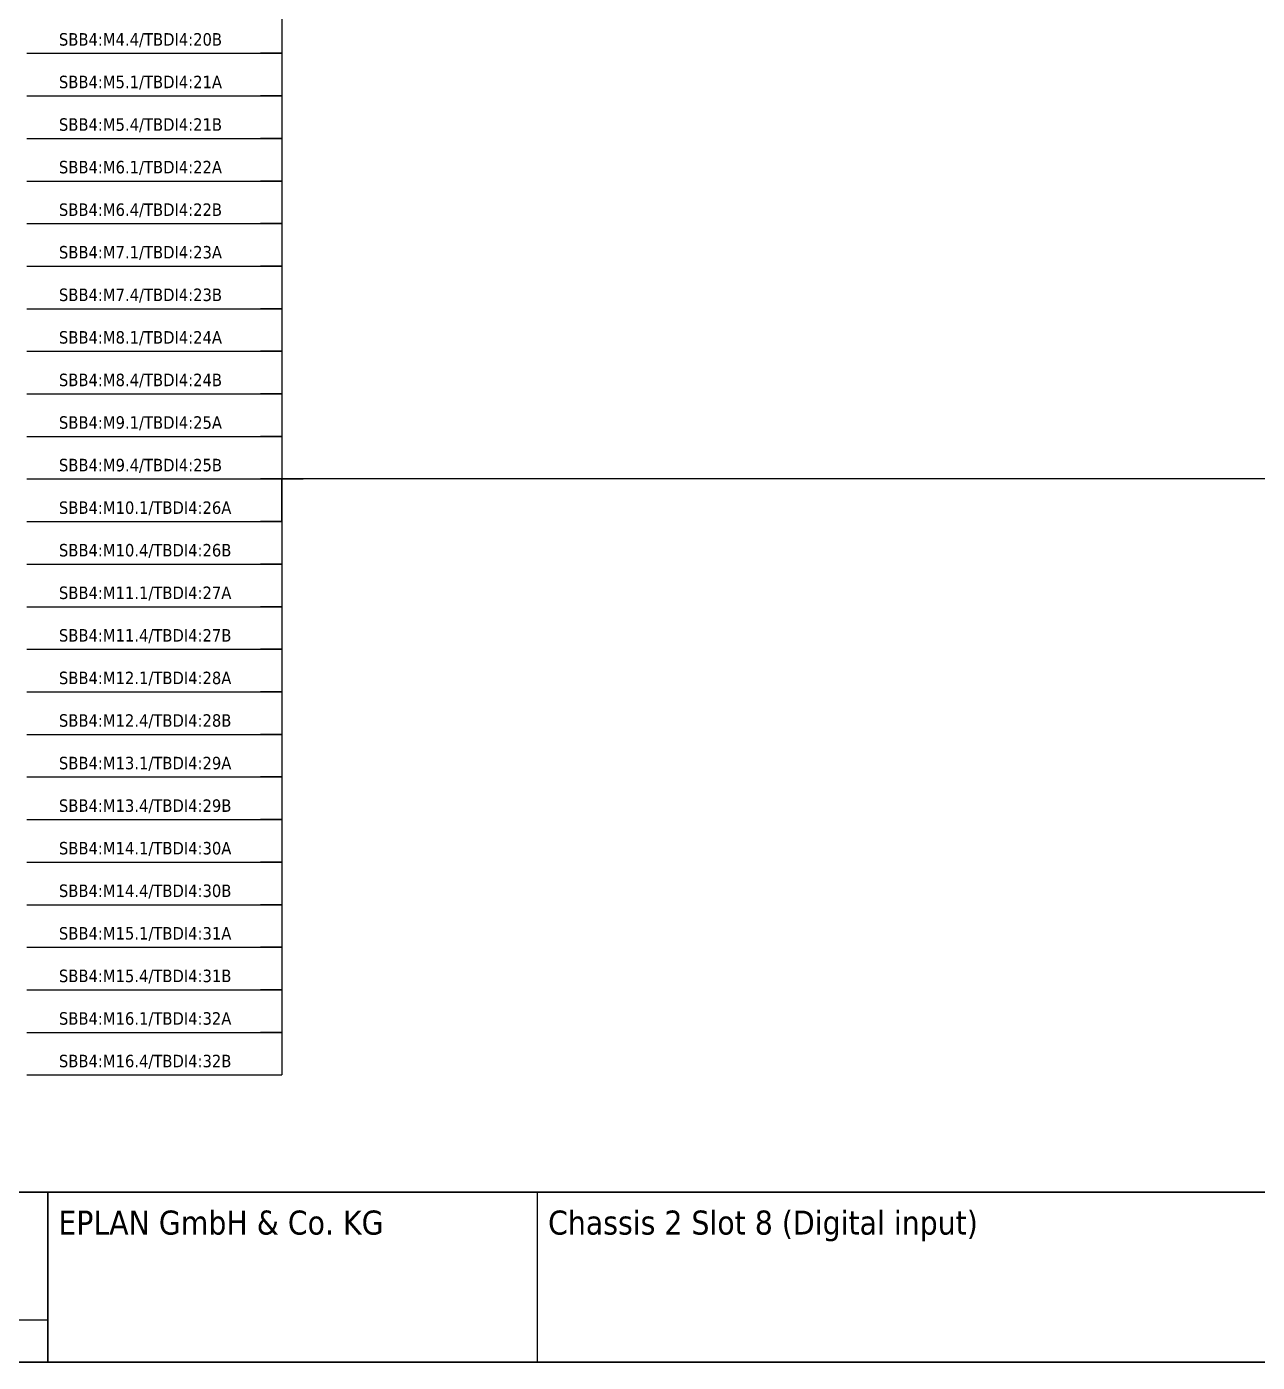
# Model space of a CAD drawing. Header units: millimetres. Extents: x 0 to 1792788, y -13 to 262234.
# Drawn here: x 182 to 297.6, y 0 to 125.5 of the extents above; entities that cross this region are included whole.
import ezdxf
from ezdxf.enums import TextEntityAlignment as Align

# ---------------------------------------------------------------- set-up
doc = ezdxf.new("R2010")
doc.units = ezdxf.units.MM
for name, color, linetype, lineweight in [('EPLAN201', 7, 'Continuous', 35), ('EPLAN311', 7, 'Continuous', 25), ('EPLAN317', 7, 'Continuous', 25), ('EPLAN405', 7, 'Continuous', 25), ('EPLAN451', 7, 'Continuous', 35), ('EPLAN452', 7, 'Continuous', 35), ('EPLAN453', 7, 'Continuous', 35)]:
    doc.layers.add(name, color=color, linetype=linetype, lineweight=lineweight)
doc.styles.add('Tahoma', font='')
doc.styles.get('Tahoma').set_extended_font_data('Tahoma')

# ---------------------------------------------------------------- blocks, each defined once
blk = doc.blocks.new('EPLFRAME')
at = {"layer": 'EPLAN201', "linetype": 'Continuous', "lineweight": 35, "ltscale": 4}
for p, q in [((0, 16), (420, 16)), ((184, 0), (184, 16))]:
    blk.add_line(p, q, dxfattribs=at)
at = {"layer": 'EPLAN201', "linetype": 'Continuous', "lineweight": 25, "ltscale": 4}
for p, q in [((230, 0), (230, 16)), ((0, 4), (184, 4))]:
    blk.add_line(p, q, dxfattribs=at)
at = {"layer": 'EPLAN201', "linetype": 'Continuous', "lineweight": 35, "ltscale": 4}
blk.add_lwpolyline([(0, 0), (420, 0), (420, 297), (0, 297)], close=True, dxfattribs=at)
at = {"layer": 'EPLAN451', "color": 7, "style": 'Tahoma'}
for tag, p, height in [('14_10014', (101, 12), 2.26), ('14_10015', (185, 12), 2.26), ('14_10011', (101, 5), 2.26), ('14_10013', (332, 5), 1.63), ('14_10151', (73, 1), 1.63), ('14_10300', (415, 1), 1.63)]:
    blk.add_attdef(tag, p, '', height=height, dxfattribs=at)
blk.add_attdef('4_25020', text='', height=1.63, dxfattribs=at).set_placement((413, 1), align=Align.RIGHT)
at = {"layer": 'EPLAN452', "color": 7, "style": 'Tahoma'}
for tag, p, height in [('4_11041', (1, 17), 2.26), ('4_11071[1]', (1, 13), 1.63), ('4_11074[1]', (21, 13), 1.63), ('4_11070[1]', (41, 13), 1.63), ('4_11024', (73, 13), 1.63), ('4_11011', (231, 12), 2.26), ('4_11030', (301, 12), 2.26), ('4_20132_1001', (374, 13), 1.63), ('4_11071[2]', (1, 9), 1.63), ('4_11074[2]', (21, 9), 1.63), ('4_11070[2]', (41, 9), 1.63), ('4_11022', (73, 9), 1.63), ('4_20134_1001', (374, 9), 1.63), ('4_11071[3]', (1, 5), 1.63), ('4_11074[3]', (21, 5), 1.63), ('4_11070[3]', (41, 5), 1.63), ('4_11080', (73, 5), 1.63), ('4_11059', (301, 5), 1.63)]:
    blk.add_attdef(tag, p, '', height=height, dxfattribs=at)
for tag, height, p in [('4_11040', 2.26, (419, 17)), ('4_11000', 1.63, (419, 5)), ('4_11085', 1.63, (141, 1)), ('4_11086', 1.63, (183, 1))]:
    blk.add_attdef(tag, text='', height=height, dxfattribs=at).set_placement(p, align=Align.RIGHT)
at = {"layer": 'EPLAN453', "color": 7, "style": 'Tahoma'}
for tag, p in [('53_19005_1', (21, 293)), ('53_19005', (63, 293)), ('53_19005_8', (105, 293)), ('53_19005_6', (147, 293)), ('53_19005_7', (189, 293)), ('53_19005_9', (231, 293)), ('53_19005_3', (273, 293)), ('53_19005_2', (315, 293)), ('53_19005_4', (357, 293)), ('53_19005_5', (399, 293))]:
    blk.add_attdef(tag, text='', height=1.35, dxfattribs=at).set_placement(p, align=Align.BOTTOM_CENTER)
blk = doc.blocks.new('EPLSYM_LibrarySPECIAL_Symbol308_Variant0_Placement0')
at = {"layer": 'EPLAN405', "color": 7, "style": 'Tahoma'}
for tag, p in [('17_31011', (1.5, 6.35)), ('17_31002', (1.5, 0.5))]:
    blk.add_attdef(tag, text='', height=1.17, dxfattribs=at).set_placement(p, align=Align.BOTTOM_LEFT)
for tag, p in [('17_31004', (1.5, 4.4)), ('17_31003', (1.5, 2.45))]:
    blk.add_attdef(tag, p, '', height=1.17, dxfattribs=at)

msp = doc.modelspace()

# ---------------------------------------------------------------- linework, layer by layer
at = {"layer": 'EPLAN311', "color": 7, "ltscale": 4}
for p, q in [((182.05, 123), (206, 123)), ((182.05, 119), (206, 119)), ((182.05, 115), (206, 115)), ((182.05, 111), (206, 111)), ((182.05, 107), (206, 107)), ((182.05, 103), (206, 103)), ((182.05, 99), (206, 99)), ((182.05, 95), (206, 95)), ((182.05, 91), (206, 91)), ((182.05, 87), (206, 87)), ((182.05, 83), (206, 83)), ((182.05, 79), (206, 79)), ((182.05, 75), (206, 75)), ((182.05, 71), (206, 71)), ((182.05, 67), (206, 67)), ((182.05, 63), (206, 63)), ((182.05, 59), (206, 59)), ((182.05, 55), (206, 55)), ((182.05, 51), (206, 51)), ((182.05, 47), (206, 47)), ((182.05, 43), (206, 43)), ((182.05, 39), (206, 39)), ((182.05, 35), (206, 35)), ((182.05, 31), (206, 31)), ((182.05, 27), (206, 27))]:
    msp.add_line(p, q, dxfattribs=at)
at = {"layer": 'EPLAN311', "ltscale": 4}
for p, q in [((206, 123), (204, 123)), ((206, 119), (204, 119)), ((206, 115), (204, 115)), ((206, 111), (204, 111)), ((206, 107), (204, 107)), ((206, 103), (204, 103)), ((206, 99), (204, 99)), ((206, 95), (204, 95)), ((206, 91), (204, 91)), ((206, 87), (204, 87)), ((206, 83), (204, 83)), ((206, 79), (204, 79)), ((206, 75), (204, 75)), ((206, 71), (204, 71)), ((206, 67), (204, 67)), ((206, 63), (204, 63)), ((206, 59), (204, 59)), ((206, 55), (204, 55)), ((206, 51), (204, 51)), ((206, 47), (204, 47)), ((206, 43), (204, 43)), ((206, 39), (204, 39)), ((206, 35), (204, 35)), ((206, 31), (204, 31)), ((204, 27), (206, 27))]:
    msp.add_line(p, q, dxfattribs=at)
at = {"layer": 'EPLAN317', "lineweight": 25, "ltscale": 4}
for p, q in [((206, 129), (206, 125)), ((206, 127), (206, 123)), ((206, 125), (206, 121)), ((206, 123), (206, 119)), ((206, 121), (206, 117)), ((206, 119), (206, 115)), ((206, 117), (206, 113)), ((206, 115), (206, 111)), ((206, 113), (206, 109)), ((206, 111), (206, 107)), ((206, 109), (206, 105)), ((206, 107), (206, 103)), ((206, 105), (206, 101)), ((206, 103), (206, 99)), ((206, 101), (206, 97)), ((206, 99), (206, 95)), ((206, 97), (206, 93)), ((206, 95), (206, 91)), ((206, 93), (206, 89)), ((206, 91), (206, 87)), ((206, 89), (206, 85)), ((206, 87), (206, 83)), ((206, 85), (206, 81)), ((324, 83), (206, 83)), ((206, 79), (206, 83)), ((206, 83), (208, 83)), ((206, 81), (206, 77)), ((206, 79), (206, 75)), ((206, 77), (206, 73)), ((206, 75), (206, 71)), ((206, 73), (206, 69)), ((206, 71), (206, 67)), ((206, 69), (206, 65)), ((206, 67), (206, 63)), ((206, 65), (206, 61)), ((206, 63), (206, 59)), ((206, 61), (206, 57)), ((206, 59), (206, 55)), ((206, 57), (206, 53)), ((206, 55), (206, 51)), ((206, 53), (206, 49)), ((206, 51), (206, 47)), ((206, 49), (206, 45)), ((206, 47), (206, 43)), ((206, 45), (206, 41)), ((206, 43), (206, 39)), ((206, 41), (206, 37)), ((206, 39), (206, 35)), ((206, 37), (206, 33)), ((206, 35), (206, 31)), ((206, 33), (206, 29)), ((206, 31), (206, 27)), ((206, 29), (206, 27))]:
    msp.add_line(p, q, dxfattribs=at)

# ---------------------------------------------------------------- block references
ref = msp.add_blockref('EPLFRAME', (0, 0))
ref.add_attrib('4_11011', 'Chassis 2 Slot 8 (Digital input)', (231, 12), dxfattribs={"layer": 'EPLAN452', "color": 7, "height": 2.2575, "style": 'Tahoma'})
ref.add_attrib('14_10015', 'EPLAN GmbH & Co. KG', (185, 12), dxfattribs={"layer": 'EPLAN451', "color": 7, "height": 2.2575, "style": 'Tahoma'})
ref = msp.add_blockref('EPLSYM_LibrarySPECIAL_Symbol308_Variant0_Placement0', (185, 123))
ref.add_attrib('17_31011', 'SBB4:M4.4/TBDI4:20B', dxfattribs={"layer": 'EPLAN405', "color": 7, "height": 1.1739, "style": 'Tahoma'}).set_placement((185.05, 123.37), align=Align.BOTTOM_LEFT)
ref = msp.add_blockref('EPLSYM_LibrarySPECIAL_Symbol308_Variant0_Placement0', (185, 119))
ref.add_attrib('17_31011', 'SBB4:M5.1/TBDI4:21A', dxfattribs={"layer": 'EPLAN405', "color": 7, "height": 1.1739, "style": 'Tahoma'}).set_placement((185.05, 119.37), align=Align.BOTTOM_LEFT)
ref = msp.add_blockref('EPLSYM_LibrarySPECIAL_Symbol308_Variant0_Placement0', (185, 115))
ref.add_attrib('17_31011', 'SBB4:M5.4/TBDI4:21B', dxfattribs={"layer": 'EPLAN405', "color": 7, "height": 1.1739, "style": 'Tahoma'}).set_placement((185.05, 115.37), align=Align.BOTTOM_LEFT)
ref = msp.add_blockref('EPLSYM_LibrarySPECIAL_Symbol308_Variant0_Placement0', (185, 111))
ref.add_attrib('17_31011', 'SBB4:M6.1/TBDI4:22A', dxfattribs={"layer": 'EPLAN405', "color": 7, "height": 1.1739, "style": 'Tahoma'}).set_placement((185.05, 111.37), align=Align.BOTTOM_LEFT)
ref = msp.add_blockref('EPLSYM_LibrarySPECIAL_Symbol308_Variant0_Placement0', (185, 107))
ref.add_attrib('17_31011', 'SBB4:M6.4/TBDI4:22B', dxfattribs={"layer": 'EPLAN405', "color": 7, "height": 1.1739, "style": 'Tahoma'}).set_placement((185.05, 107.37), align=Align.BOTTOM_LEFT)
ref = msp.add_blockref('EPLSYM_LibrarySPECIAL_Symbol308_Variant0_Placement0', (185, 103))
ref.add_attrib('17_31011', 'SBB4:M7.1/TBDI4:23A', dxfattribs={"layer": 'EPLAN405', "color": 7, "height": 1.1739, "style": 'Tahoma'}).set_placement((185.05, 103.37), align=Align.BOTTOM_LEFT)
ref = msp.add_blockref('EPLSYM_LibrarySPECIAL_Symbol308_Variant0_Placement0', (185, 99))
ref.add_attrib('17_31011', 'SBB4:M7.4/TBDI4:23B', dxfattribs={"layer": 'EPLAN405', "color": 7, "height": 1.1739, "style": 'Tahoma'}).set_placement((185.05, 99.37), align=Align.BOTTOM_LEFT)
ref = msp.add_blockref('EPLSYM_LibrarySPECIAL_Symbol308_Variant0_Placement0', (185, 95))
ref.add_attrib('17_31011', 'SBB4:M8.1/TBDI4:24A', dxfattribs={"layer": 'EPLAN405', "color": 7, "height": 1.1739, "style": 'Tahoma'}).set_placement((185.05, 95.37), align=Align.BOTTOM_LEFT)
ref = msp.add_blockref('EPLSYM_LibrarySPECIAL_Symbol308_Variant0_Placement0', (185, 91))
ref.add_attrib('17_31011', 'SBB4:M8.4/TBDI4:24B', dxfattribs={"layer": 'EPLAN405', "color": 7, "height": 1.1739, "style": 'Tahoma'}).set_placement((185.05, 91.37), align=Align.BOTTOM_LEFT)
ref = msp.add_blockref('EPLSYM_LibrarySPECIAL_Symbol308_Variant0_Placement0', (185, 87))
ref.add_attrib('17_31011', 'SBB4:M9.1/TBDI4:25A', dxfattribs={"layer": 'EPLAN405', "color": 7, "height": 1.1739, "style": 'Tahoma'}).set_placement((185.05, 87.37), align=Align.BOTTOM_LEFT)
ref = msp.add_blockref('EPLSYM_LibrarySPECIAL_Symbol308_Variant0_Placement0', (185, 83))
ref.add_attrib('17_31011', 'SBB4:M9.4/TBDI4:25B', dxfattribs={"layer": 'EPLAN405', "color": 7, "height": 1.1739, "style": 'Tahoma'}).set_placement((185.05, 83.37), align=Align.BOTTOM_LEFT)
ref = msp.add_blockref('EPLSYM_LibrarySPECIAL_Symbol308_Variant0_Placement0', (185, 79))
ref.add_attrib('17_31011', 'SBB4:M10.1/TBDI4:26A', dxfattribs={"layer": 'EPLAN405', "color": 7, "height": 1.1739, "style": 'Tahoma'}).set_placement((185.05, 79.37), align=Align.BOTTOM_LEFT)
ref = msp.add_blockref('EPLSYM_LibrarySPECIAL_Symbol308_Variant0_Placement0', (185, 75))
ref.add_attrib('17_31011', 'SBB4:M10.4/TBDI4:26B', dxfattribs={"layer": 'EPLAN405', "color": 7, "height": 1.1739, "style": 'Tahoma'}).set_placement((185.05, 75.37), align=Align.BOTTOM_LEFT)
ref = msp.add_blockref('EPLSYM_LibrarySPECIAL_Symbol308_Variant0_Placement0', (185, 71))
ref.add_attrib('17_31011', 'SBB4:M11.1/TBDI4:27A', dxfattribs={"layer": 'EPLAN405', "color": 7, "height": 1.1739, "style": 'Tahoma'}).set_placement((185.05, 71.37), align=Align.BOTTOM_LEFT)
ref = msp.add_blockref('EPLSYM_LibrarySPECIAL_Symbol308_Variant0_Placement0', (185, 67))
ref.add_attrib('17_31011', 'SBB4:M11.4/TBDI4:27B', dxfattribs={"layer": 'EPLAN405', "color": 7, "height": 1.1739, "style": 'Tahoma'}).set_placement((185.05, 67.37), align=Align.BOTTOM_LEFT)
ref = msp.add_blockref('EPLSYM_LibrarySPECIAL_Symbol308_Variant0_Placement0', (185, 63))
ref.add_attrib('17_31011', 'SBB4:M12.1/TBDI4:28A', dxfattribs={"layer": 'EPLAN405', "color": 7, "height": 1.1739, "style": 'Tahoma'}).set_placement((185.05, 63.37), align=Align.BOTTOM_LEFT)
ref = msp.add_blockref('EPLSYM_LibrarySPECIAL_Symbol308_Variant0_Placement0', (185, 59))
ref.add_attrib('17_31011', 'SBB4:M12.4/TBDI4:28B', dxfattribs={"layer": 'EPLAN405', "color": 7, "height": 1.1739, "style": 'Tahoma'}).set_placement((185.05, 59.37), align=Align.BOTTOM_LEFT)
ref = msp.add_blockref('EPLSYM_LibrarySPECIAL_Symbol308_Variant0_Placement0', (185, 55))
ref.add_attrib('17_31011', 'SBB4:M13.1/TBDI4:29A', dxfattribs={"layer": 'EPLAN405', "color": 7, "height": 1.1739, "style": 'Tahoma'}).set_placement((185.05, 55.37), align=Align.BOTTOM_LEFT)
ref = msp.add_blockref('EPLSYM_LibrarySPECIAL_Symbol308_Variant0_Placement0', (185, 51))
ref.add_attrib('17_31011', 'SBB4:M13.4/TBDI4:29B', dxfattribs={"layer": 'EPLAN405', "color": 7, "height": 1.1739, "style": 'Tahoma'}).set_placement((185.05, 51.37), align=Align.BOTTOM_LEFT)
ref = msp.add_blockref('EPLSYM_LibrarySPECIAL_Symbol308_Variant0_Placement0', (185, 47))
ref.add_attrib('17_31011', 'SBB4:M14.1/TBDI4:30A', dxfattribs={"layer": 'EPLAN405', "color": 7, "height": 1.1739, "style": 'Tahoma'}).set_placement((185.05, 47.37), align=Align.BOTTOM_LEFT)
ref = msp.add_blockref('EPLSYM_LibrarySPECIAL_Symbol308_Variant0_Placement0', (185, 43))
ref.add_attrib('17_31011', 'SBB4:M14.4/TBDI4:30B', dxfattribs={"layer": 'EPLAN405', "color": 7, "height": 1.1739, "style": 'Tahoma'}).set_placement((185.05, 43.37), align=Align.BOTTOM_LEFT)
ref = msp.add_blockref('EPLSYM_LibrarySPECIAL_Symbol308_Variant0_Placement0', (185, 39))
ref.add_attrib('17_31011', 'SBB4:M15.1/TBDI4:31A', dxfattribs={"layer": 'EPLAN405', "color": 7, "height": 1.1739, "style": 'Tahoma'}).set_placement((185.05, 39.37), align=Align.BOTTOM_LEFT)
ref = msp.add_blockref('EPLSYM_LibrarySPECIAL_Symbol308_Variant0_Placement0', (185, 35))
ref.add_attrib('17_31011', 'SBB4:M15.4/TBDI4:31B', dxfattribs={"layer": 'EPLAN405', "color": 7, "height": 1.1739, "style": 'Tahoma'}).set_placement((185.05, 35.37), align=Align.BOTTOM_LEFT)
ref = msp.add_blockref('EPLSYM_LibrarySPECIAL_Symbol308_Variant0_Placement0', (185, 31))
ref.add_attrib('17_31011', 'SBB4:M16.1/TBDI4:32A', dxfattribs={"layer": 'EPLAN405', "color": 7, "height": 1.1739, "style": 'Tahoma'}).set_placement((185.05, 31.37), align=Align.BOTTOM_LEFT)
ref = msp.add_blockref('EPLSYM_LibrarySPECIAL_Symbol308_Variant0_Placement0', (185, 27))
ref.add_attrib('17_31011', 'SBB4:M16.4/TBDI4:32B', dxfattribs={"layer": 'EPLAN405', "color": 7, "height": 1.1739, "style": 'Tahoma'}).set_placement((185.05, 27.37), align=Align.BOTTOM_LEFT)

doc.saveas('drawing.dxf')
